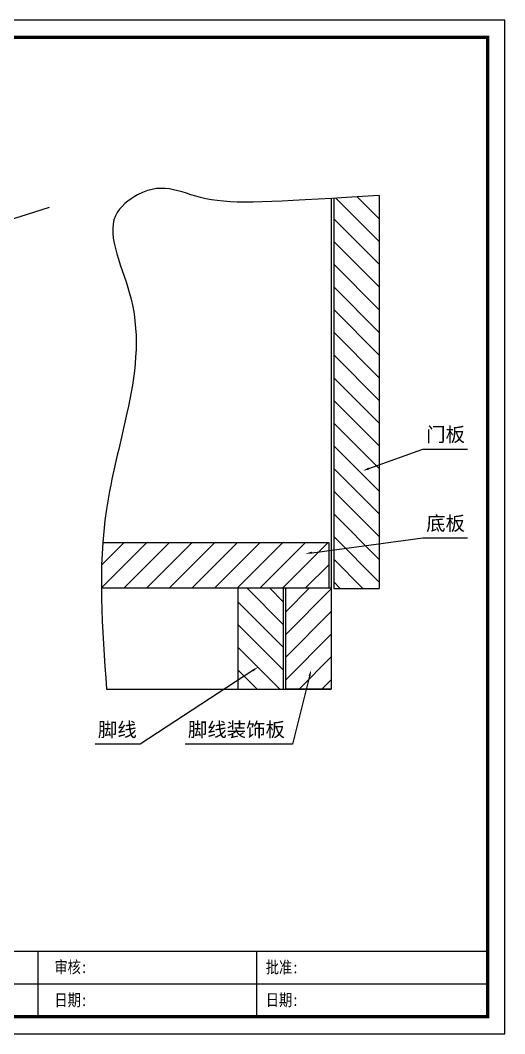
# Model space of a CAD drawing. Header units: millimetres. Extents: x 0 to 1097966, y -63096 to 223085.
# Drawn here: x 338927.3 to 339119.2, y -63096.3 to -62695.4 of the extents above; entities that cross this region are included whole.
import ezdxf
from ezdxf import colors
from ezdxf.entities.mleader import LeaderData, LeaderLine
from ezdxf.math import Vec2, Vec3

# ---------------------------------------------------------------- set-up
doc = ezdxf.new("R2010")
doc.units = ezdxf.units.MM
doc.layers.add('DZ-文字说明', color=1, linetype='Continuous')
doc.styles.add('DZ-宋体2.5', font='', dxfattribs={"width": 0.8, "height": 2.5})
doc.styles.get("Standard").update_dxf_attribs({"font": 'arial.ttf'})
doc.styles.add('宋体', font='')
doc.styles.get('DZ-宋体2.5').set_extended_font_data('SimSun')
doc.styles.get('宋体').set_extended_font_data('SimSun')

msp = doc.modelspace()

# ---------------------------------------------------------------- hatches: boundary and pattern name
h = msp.add_hatch()
h.set_pattern_fill('ANSI31', color=250, scale=2, angle=90)
edge = h.paths.add_edge_path()
edge.add_line((339051.497, -62904.86), (339069.497, -62902.465))
edge.add_line((339069.497, -62902.465), (339069.497, -62764.693))
edge.add_spline(control_points=[(339069.497, -62764.693), (339062.913, -62765.089), (339056.938, -62765.464), (339051.497, -62765.8)], knot_values=[8.2058518, 8.2058518, 8.2058518, 8.2058518, 17.7883105, 17.7883105, 17.7883105, 17.7883105], degree=3, periodic=0)
edge.add_line((339051.497, -62765.8), (339051.497, -62904.86))
h.paths.add_polyline_path([(339069.497, -62920.128), (339069.497, -62902.465), (339051.497, -62904.86), (339051.497, -62920.128)])
h = msp.add_hatch()
h.set_pattern_fill('ANSI31', color=250, scale=2)
h.set_pattern_definition([(45, (522.417, -20.4316), (-4.49012806, 4.49012806), [])])
edge = h.paths.add_edge_path()
edge.add_spline(control_points=[(338960.016, -62901.976), (338959.583, -62907.948), (338959.428, -62913.952), (338959.463, -62919.976)], knot_values=[266.539175, 266.539175, 266.539175, 266.539175, 284.6034349, 284.6034349, 284.6034349, 284.6034349], degree=3, periodic=0)
edge.add_line((338959.463, -62919.976), (339049.497, -62919.976))
edge.add_line((339049.497, -62919.976), (339049.497, -62901.976))
edge.add_line((339049.497, -62901.976), (338960.016, -62901.976))
h = msp.add_hatch()
h.set_pattern_fill('ANSI31', color=250, scale=2, angle=90)
h.set_pattern_definition([(135, (522.417, -20.4316), (-4.49012806, -4.49012806), [])])
h.paths.add_polyline_path([(339013.497, -62919.976), (339013.497, -62959.976), (339031.497, -62959.976), (339031.497, -62919.976)])
h = msp.add_hatch()
h.set_pattern_fill('ANSI31', color=250, scale=2)
h.set_pattern_definition([(45, (651.897, -2065.721), (-4.49012806, 4.49012806), [])])
h.paths.add_polyline_path([(339032.497, -62959.976), (339050.497, -62959.976), (339050.497, -62919.976), (339032.497, -62919.976)])

# ---------------------------------------------------------------- linework, layer by layer
at = {"color": 251, "true_color": 0x636466}
for p, q in [((339069.497, -62764.693), (339069.497, -62920.128)), ((339050.497, -62765.861), (339050.497, -62919.976)), ((339051.497, -62765.8), (339051.497, -62920.128)), ((338960.016, -62901.976), (339049.497, -62901.976)), ((339049.497, -62901.976), (339049.497, -62919.976)), ((338959.463, -62919.976), (339049.497, -62919.976)), ((339013.497, -62919.976), (339013.497, -62959.976)), ((339031.497, -62919.976), (339031.497, -62959.976)), ((339031.497, -62919.976), (339031.497, -62959.976)), ((339031.497, -62919.976), (339031.497, -62959.976)), ((339051.497, -62920.128), (339069.497, -62920.128)), ((338961.542, -62959.976), (339050.497, -62959.976))]:
    msp.add_line(p, q, dxfattribs=at)
for points in [[(338552.218, -63096.324), (339119.218, -63096.324), (339119.218, -62695.374), (338552.218, -62695.374)], [(339032.497, -62919.976), (339050.497, -62919.976), (339050.497, -62959.976), (339032.497, -62959.976)]]:
    msp.add_lwpolyline(points, close=True)
at = {"const_width": 1.35}
msp.add_lwpolyline([(338558.968, -63089.574), (339112.468, -63089.574), (339112.468, -62702.124), (338558.968, -62702.124)], close=True, dxfattribs=at)
at = {"color": 251, "true_color": 0x636466}
msp.add_open_spline([(339069.497, -62764.693), (339032.752, -62766.906), (338996.854, -62769.99), (338983.089, -62756.811), (338958.207, -62775.425), (338976.797, -62808.938), (338970.923, -62848.887), (338956.983, -62899.101), (338959.751, -62936.067), (338961.542, -62959.976)], degree=3, knots=[8.2058518, 8.2058518, 8.2058518, 8.2058518, 61.6846485, 116.2217651, 132.4573375, 169.0387434, 214.3910561, 253.2406006, 324.3764107, 324.3764107, 324.3764107, 324.3764107], dxfattribs=at)
msp.add_open_spline([(338845.991, -62791.618), (338876.612, -62788.074), (338907.723, -62779.453), (338938.947, -62769.277)], degree=3, dxfattribs=at)
at = {"layer": 'DZ-文字说明', "color": 7}
for p, q in [((338934.469, -63089.574), (338934.469, -63063.596)), ((339021.049, -63089.574), (339021.049, -63063.596)), ((338648.299, -63076.585), (339112.468, -63076.585))]:
    msp.add_line(p, q, dxfattribs=at)
msp.add_lwpolyline([(338558.968, -63063.596), (339112.468, -63063.596), (339112.468, -63089.574), (338558.968, -63089.574)], close=True, dxfattribs=at)

# ---------------------------------------------------------------- texts
at = {"style": 'DZ-宋体2.5', "width": 0.8}
for s, p in [('审核:', (338940.904, -63072.331)), ('批准:', (339024.6, -63072.41)), ('日期:', (338940.904, -63085.391)), ('日期:', (339024.6, -63085.335))]:
    msp.add_text(s, height=4.7732, dxfattribs=at).set_placement(p)
at = {"color": 252, "true_color": 0x939598, "char_height": 5.6345, "width": 42.1232, "style": '宋体'}
for s, insert, attachment_point in [('门板', (339103.461, -62859.576), 6), ('底板', (339103.461, -62894.733), 6), ('脚线', (338958.105, -62976.315), 4), ('脚线装饰板', (338993.732, -62976.315), 4)]:
    msp.add_mtext(s, dxfattribs=dict(at, insert=insert, attachment_point=attachment_point))

# ---------------------------------------------------------------- leaders
at = {"color": 251, "true_color": 0x636466}
ml = msp.add_multileader_mtext('Standard', dxfattribs=at)
ml.set_content('', color=(99, 100, 102))
ml.set_leader_properties()
ml.build(insert=Vec2(0, 0))
ml.multileader.update_dxf_attribs({"arrow_head_size": 2.56})
ctx = ml.context
ctx.base_point, ctx.char_height, ctx.arrow_head_size, ctx.landing_gap_size, ctx.plane_origin = Vec3(339104.509, -62865.01), 2.56, 2.56, 1.28, Vec3(339056.137, -62880.375)
notes = []
notes.append((ctx, [(0, (1, 1, 0), (339086.768, -62865.01), (1, 0), 17.741, [(0, [(339062.985, -62873.607)], 0, [])])]))
ctx.mtext.insert, ctx.mtext.flow_direction = Vec3(339105.789, -62863.73), 5
ml = msp.add_multileader_mtext('Standard', dxfattribs=at)
ml.set_content('', color=(99, 100, 102))
ml.set_leader_properties()
ml.build(insert=Vec2(0, 0))
ml.multileader.update_dxf_attribs({"arrow_head_size": 2.56})
ctx = ml.context
ctx.base_point, ctx.char_height, ctx.arrow_head_size, ctx.landing_gap_size, ctx.plane_origin = Vec3(339104.509, -62900.167), 2.56, 2.56, 1.28, Vec3(339056.137, -62915.532)
notes.append((ctx, [(0, (1, 1, 0), (339086.768, -62900.167), (1, 0), 17.741, [(0, [(339040.367, -62906.341)], 0, [])])]))
ctx.mtext.insert, ctx.mtext.flow_direction = Vec3(339105.789, -62898.887), 5
ml = msp.add_multileader_mtext('Standard', dxfattribs=at)
ml.set_content('', color=(99, 100, 102))
ml.set_leader_properties()
ml.build(insert=Vec2(0, 0))
ml.multileader.update_dxf_attribs({"arrow_head_size": 2.56})
ctx = ml.context
ctx.base_point, ctx.char_height, ctx.arrow_head_size, ctx.landing_gap_size, ctx.plane_origin = Vec3(338954.497, -62981.749), 2.56, 2.56, 1.28, Vec3(339005.428, -62997.114)
ctx.text_align_type = 2
notes.append((ctx, [(0, (1, 1, 0), (338974.798, -62981.749), (-1, 0), 17.741, [(0, [(339021.59, -62951.226)], 0, [])])]))
ctx.mtext.insert, ctx.mtext.alignment, ctx.mtext.flow_direction = Vec3(338955.777, -62980.469), 3, 5
ml = msp.add_multileader_mtext('Standard', dxfattribs=at)
ml.set_content('', color=(99, 100, 102))
ml.set_leader_properties()
ml.build(insert=Vec2(0, 0))
ml.multileader.update_dxf_attribs({"arrow_head_size": 2.56})
ctx = ml.context
ctx.base_point, ctx.char_height, ctx.arrow_head_size, ctx.landing_gap_size, ctx.plane_origin = Vec3(338990.058, -62981.749), 2.56, 2.56, 1.28, Vec3(339065.739, -62997.114)
ctx.text_align_type = 2
notes.append((ctx, [(0, (1, 1, 0), (339035.109, -62981.749), (-1, 0), 42.491, [(0, [(339042.554, -62952.32)], 0, [])])]))
ctx.mtext.insert, ctx.mtext.alignment, ctx.mtext.flow_direction = Vec3(338991.338, -62980.469), 3, 5
for ctx, leaders in notes:
    for number, flags, end, landing, length, lines in leaders:
        leader = LeaderData()
        leader.index, (leader.has_last_leader_line, leader.has_dogleg_vector, leader.attachment_direction) = number, flags
        leader.last_leader_point, leader.dogleg_vector, leader.dogleg_length = Vec3(end), Vec3(landing), length
        for number, points, colour, breaks in lines:
            line = LeaderLine()
            line.index, line.vertices, line.color, line.breaks = number, Vec3.list(points), colors.encode_raw_color(colour), breaks
            leader.lines.append(line)
        ctx.leaders.append(leader)

doc.saveas('drawing.dxf')
